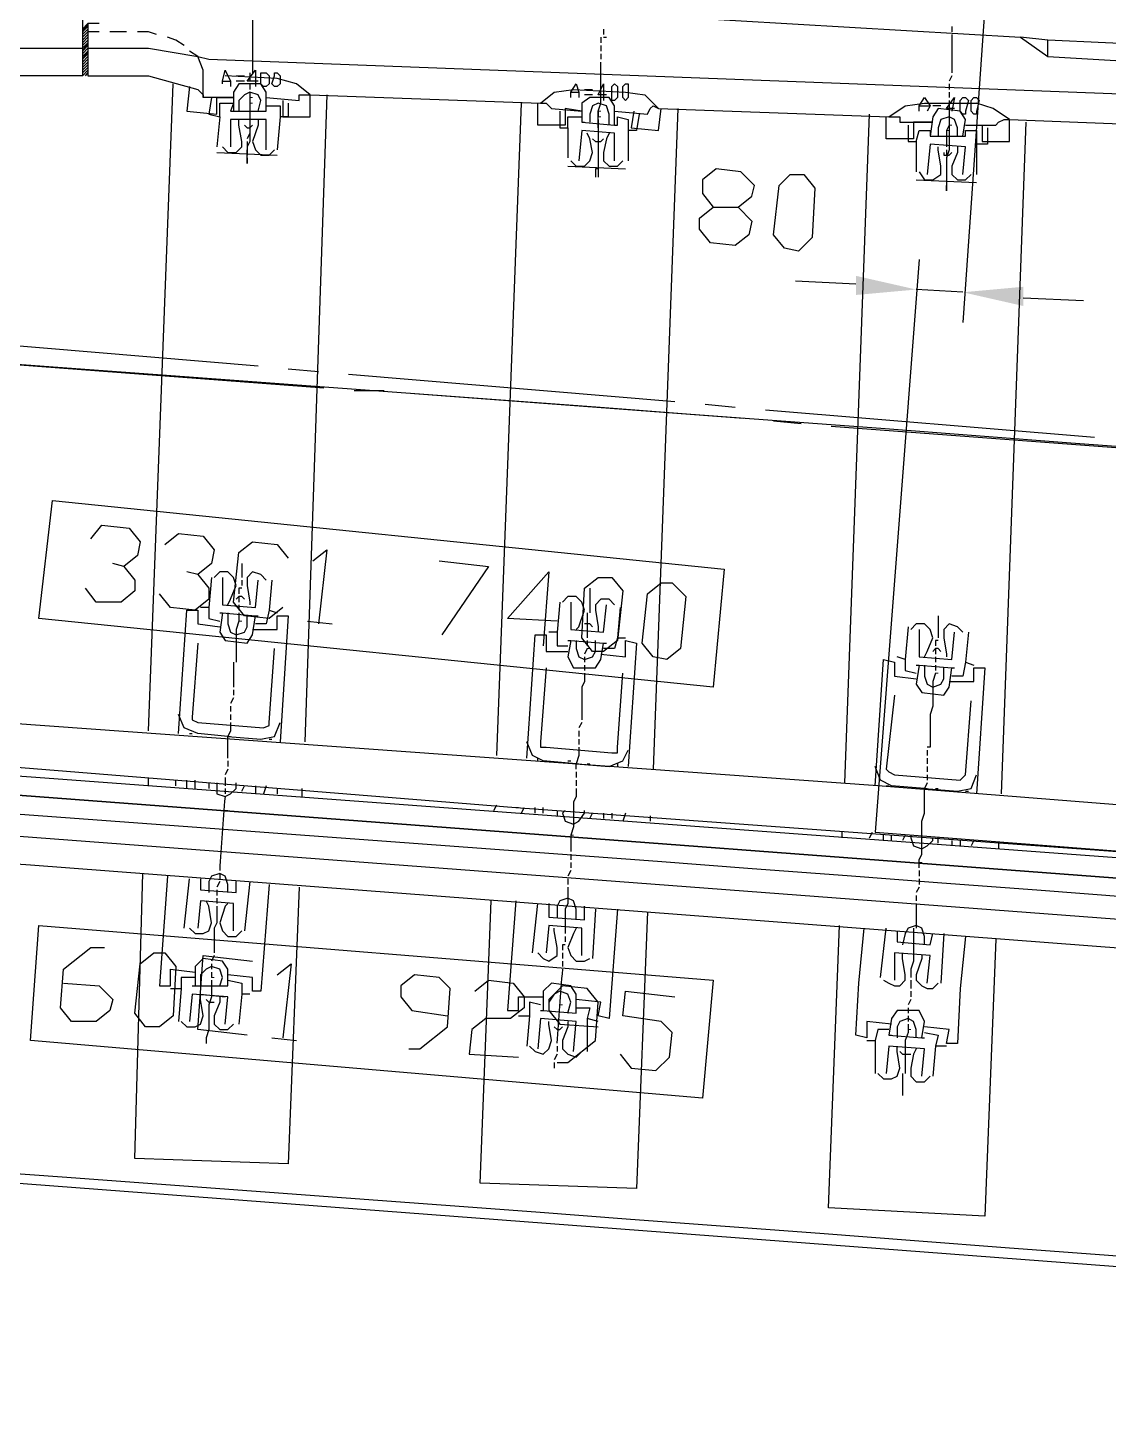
# Model space of a CAD drawing. Header units: millimetres. Extents: x -45 to 90, y -17 to 16.
# Drawn here: x 35.472 to 37.278, y -3.073 to -0.754 of the extents above; entities that cross this region are included whole.
import ezdxf

# ---------------------------------------------------------------- set-up
doc = ezdxf.new("R2010")
doc.units = ezdxf.units.MM
doc.layers.add('PDF_Geometry', color=7, linetype='Continuous')
doc.layers.add('PDF_Solid Fills', color=7, linetype='Continuous')

msp = doc.modelspace()

# ---------------------------------------------------------------- linework, layer by layer
at = {"color": 6}
msp.add_lwpolyline([(29.1661, -1.3506), (29.1986, 0.45), (32.6939, 0.2287), (32.6939, 1.2372), (41.2932, 1.2372), (41.2932, 0), (45.2746, 0), (45.1993, -2.1005), (41.2248, -1.7678), (41.1144, -3.1159), (32.554, -2.4665), (32.6324, -1.35)], close=True, dxfattribs=at)
at = {"color": 2}
for radius in [500.8082, 500.0582, 499.3082]:
    msp.add_arc((-0.8299, -500.0575), radius, 85.235272, 89.904911, dxfattribs=at)
at = {"color": 5}
msp.add_arc((-0.8299, -500.0575), 498.7082, 85.235272, 89.904911, dxfattribs=at)
at = {"layer": 'PDF_Geometry', "lineweight": 25}
for points in [[(36.9938, -0.7151), (37.0076, -0.7151), (37.0213, -0.7151), (37.0305, -0.7151), (37.0351, -0.7151), (37.0443, -0.7151), (37.0489, -0.7151), (37.058, -0.7151), (37.0624, -0.7151), (37.0718, -0.7197), (37.0809, -0.7197), (37.0718, -0.7197), (37.0718, 1.7282), (37.0718, -0.7197), (37.0351, -1.2469)], [(35.504, -0.7197), (35.5636, -0.7197), (35.5636, -0.7885), (35.5726, -0.7791), (35.5636, -0.7931), (35.5726, -0.7839)], [(35.8478, -0.7335), (35.8478, -0.7472), (35.8478, -0.761), (35.8478, -0.7747), (35.8478, -0.7885), (35.8478, -0.8022), (35.8478, -0.816), (35.8478, -0.8297)], [(36.2787, -0.7197), (36.2741, -0.7197), (37.1314, -0.7701), (37.177, -0.8022), (37.4889, -0.8206), (37.4889, -0.7931), (37.466, -0.7885), (37.177, -0.7747)], [(35.5911, -0.7472), (35.5726, -0.7472), (35.5726, -0.761), (35.5636, -0.7701)], [(35.5636, -0.7564), (35.5726, -0.7472), (35.5636, -0.761), (35.5726, -0.7518)], [(35.5636, -0.7655), (35.5726, -0.7564)], [(35.5911, -0.761), (35.5726, -0.761), (35.5726, -0.7885), (35.6232, -0.7885), (35.6736, -0.7885), (35.7561, -0.8022), (35.7745, -0.8068), (37.709, -0.8802), (39.6297, -1.0314)], [(35.6369, -0.761), (35.6094, -0.761)], [(35.6872, -0.7655), (35.6736, -0.761), (35.6553, -0.761)], [(36.4346, -0.7564), (36.4346, -0.7655)], [(37.0168, -0.7518), (37.0168, -0.761)], [(35.5636, -0.7747), (35.5726, -0.7655), (35.5636, -0.7747)], [(35.5636, -0.7791), (35.5726, -0.7701)], [(35.5636, -0.7839), (35.5726, -0.7747)], [(35.7332, -0.7839), (35.7195, -0.7747), (35.7057, -0.7701)], [(36.43, -0.7701), (36.43, -0.7791)], [(36.43, -0.7839), (36.43, -0.7931)], [(36.4346, -0.7701), (36.4392, -0.7701)], [(37.0168, -0.7655), (37.0168, -0.7747), (37.0168, -0.7791), (37.0168, -0.7885), (37.0168, -0.7931), (37.0168, -0.8022), (37.0168, -0.8068), (37.0168, -0.816), (37.0168, -0.8206), (37.0168, -0.8297)], [(37.177, -0.8022), (37.177, -0.7747), (37.1314, -0.7701)], [(32.6023, -0.7885), (32.6618, -0.7885), (35.504, -0.7885), (35.5636, -0.7885), (35.5636, -0.8251), (35.5636, -0.8343), (35.2931, -0.8343)], [(35.5636, -0.7976), (35.5726, -0.7885), (35.5726, -0.8251), (35.5726, -0.8343), (35.6736, -0.8343), (35.7561, -0.8572), (35.7607, -0.8618), (35.7653, -0.8664), (35.7653, -0.871), (35.7653, -0.8251), (35.7561, -0.8022), (35.7424, -0.7931)], [(35.5636, -0.8022), (35.5726, -0.7931), (35.5636, -0.8068), (35.5726, -0.7976)], [(35.5636, -0.8114), (35.5726, -0.8022)], [(35.5636, -0.816), (35.5726, -0.8068)], [(35.5636, -0.8206), (35.5726, -0.8114), (35.5636, -0.8206)], [(36.4254, -0.9122), (36.4254, -0.9214), (36.4254, -0.9077), (36.4254, -0.8937), (36.43, -0.8802), (36.43, -0.8664), (36.43, -0.8526), (36.43, -0.8389), (36.43, -0.8251), (36.43, -0.8114)], [(36.43, -0.7976), (36.43, -0.8068)], [(35.5636, -0.8251), (35.5726, -0.816)], [(35.5636, -0.8297), (35.5726, -0.8206)], [(35.5636, -0.8343), (35.5726, -0.8251), (35.5636, -0.8343)], [(35.5682, -0.8343), (35.5726, -0.8297)], [(35.5726, -0.8343), (35.5773, -0.8343)], [(35.7974, -0.8481), (35.7974, -0.8435), (35.8018, -0.8251), (35.8111, -0.8435), (35.8111, -0.8526)], [(35.8707, -0.871), (35.9257, -0.8756), (35.9257, -0.8664), (35.9349, -0.8664), (35.9441, -0.8664), (35.9212, -0.8481), (35.8891, -0.8389), (35.8018, -0.8343)], [(35.8203, -0.8343), (35.8341, -0.8343)], [(35.857, -0.8435), (35.8386, -0.8435), (35.8524, -0.8251), (35.8524, -0.8526)], [(35.8432, -0.8297), (35.8432, -0.8435)], [(37.0168, -0.8343), (37.0122, -0.8435)], [(35.6736, -1.9299), (35.7149, -0.8481)], [(35.7424, -0.8526), (35.7378, -0.8937), (35.7882, -0.8985), (35.7882, -0.871), (35.8157, -0.871), (35.7653, -0.871)], [(35.7974, -0.8435), (35.8111, -0.8435)], [(35.8341, -0.8435), (35.8203, -0.8435)], [(35.8432, -0.8481), (35.8432, -0.8572)], [(36.3291, -0.8802), (36.3521, -0.8618), (36.3842, -0.8572), (36.4713, -0.8618), (36.5033, -0.8664), (36.5263, -0.8893)], [(36.3796, -0.871), (36.3796, -0.8618), (36.3887, -0.8481), (36.3933, -0.8618), (36.3933, -0.871)], [(36.4025, -0.8572), (36.4162, -0.8572)], [(36.4392, -0.8664), (36.4254, -0.8664), (36.4346, -0.8481), (36.4346, -0.8756)], [(37.0122, -0.8481), (37.0122, -0.8572)], [(35.779, -0.871), (35.7745, -0.8985), (35.7928, -0.9031), (35.7882, -0.9535)], [(35.7928, -0.9031), (35.7928, -0.8802), (35.8157, -0.8802), (35.8111, -0.8937), (35.8157, -0.8937)], [(35.857, -0.8937), (35.8616, -0.8756), (35.857, -0.8664), (35.8432, -0.8618), (35.8341, -0.8664), (35.8249, -0.8756), (35.8249, -0.8937)], [(35.8432, -0.8618), (35.8432, -0.871), (35.8432, -0.8847), (35.8432, -0.8985), (35.8432, -0.9122)], [(35.8432, -0.8756), (35.8432, -0.8847)], [(35.9074, -0.8802), (35.9074, -0.9031), (35.8937, -0.9031), (35.8891, -0.9581)], [(35.8982, -0.8756), (35.8982, -0.9031), (35.9441, -0.9031), (35.9441, -0.8664), (36.3291, -0.8802), (36.3383, -0.8802), (36.3429, -0.8847), (36.3475, -0.8893), (36.3979, -0.8937), (36.3704, -0.8893), (36.3704, -0.9168), (36.3246, -0.9168), (36.3246, -0.8802)], [(35.9716, -0.8664), (35.9349, -1.9483)], [(36.2558, -1.9712), (36.2971, -0.8802)], [(36.3796, -0.8618), (36.3933, -0.8618)], [(36.4529, -0.9168), (36.4529, -0.8847), (36.4437, -0.871), (36.4117, -0.871), (36.3979, -0.8802), (36.3979, -0.9122), (36.4529, -0.9168), (36.4575, -0.9168), (36.4575, -0.9031), (36.4758, -0.9077), (36.4758, -0.926)], [(36.4162, -0.8664), (36.4025, -0.8664)], [(36.4437, -0.9168), (36.4437, -0.8985), (36.4392, -0.8847), (36.4254, -0.8802), (36.4162, -0.8847), (36.4117, -0.8985), (36.4117, -0.9122)], [(36.9113, -0.9031), (36.9388, -0.8847), (36.9709, -0.8802), (37.058, -0.8802), (37.0624, -0.8802)], [(36.9618, -0.8937), (36.9618, -0.8847), (36.9709, -0.871), (36.9801, -0.8847), (36.9755, -0.8937)], [(36.9847, -0.8802), (36.9984, -0.8802)], [(37.0213, -0.8893), (37.0076, -0.8893), (37.0213, -0.871), (37.0168, -0.8937)], [(37.0122, -0.8756), (37.0122, -0.8893), (37.0122, -0.9031), (37.0122, -0.9168), (37.0122, -0.9306), (37.0122, -0.9443), (37.0122, -0.9581), (37.0076, -0.9718), (37.0076, -0.9856), (37.0076, -0.9993), (37.0076, -1.0131), (37.0076, -1.0268), (37.0076, -1.0177)], [(37.0122, -0.8618), (37.0122, -0.871)], [(37.0397, -0.9168), (37.0901, -0.9168), (37.0947, -0.9122), (37.1039, -0.9077), (37.113, -0.9077), (37.0855, -0.8893), (37.058, -0.8802)], [(35.8432, -0.8893), (35.8432, -0.8985), (35.8432, -0.9031), (35.8432, -0.9122), (35.8432, -0.9168), (35.8432, -0.926), (35.8432, -0.9306), (35.8432, -0.9397), (35.8432, -0.9443), (35.8386, -0.9535), (35.8386, -0.9581), (35.8386, -0.9672)], [(35.8432, -0.8937), (35.8432, -0.8985)], [(35.8707, -0.8937), (35.8707, -0.8847), (35.8937, -0.8847), (35.8937, -0.9031)], [(36.3612, -0.8937), (36.3612, -0.9214), (36.3748, -0.9214), (36.3748, -0.9718)], [(36.3748, -0.9214), (36.3748, -0.9031), (36.3979, -0.9031), (36.3979, -0.9122), (36.4025, -0.9122)], [(36.4254, -0.8937), (36.4254, -0.9031)], [(36.4529, -0.8937), (36.5079, -0.8985), (36.5125, -0.8893), (36.5171, -0.8847), (36.5263, -0.8893), (36.9113, -0.9031), (36.9205, -0.9031), (36.9297, -0.9031), (36.9297, -0.9122), (36.9847, -0.9122), (36.9526, -0.9122), (36.9526, -0.9397), (36.9067, -0.9397), (36.9067, -0.9031)], [(36.4942, -0.8985), (36.4894, -0.926), (36.4758, -0.926), (36.4758, -0.9764)], [(36.485, -0.8937), (36.4804, -0.9214), (36.5263, -0.926), (36.5308, -0.8893)], [(36.5584, -0.8893), (36.5171, -1.9941)], [(36.838, -2.017), (36.8792, -0.8985)], [(36.9618, -0.8847), (36.9801, -0.8847)], [(37.0351, -0.9352), (37.0397, -0.9077), (37.0305, -0.8937), (36.9938, -0.8893), (36.9847, -0.9031), (36.9801, -0.9352), (37.0351, -0.9352), (37.0397, -0.9352), (37.0397, -0.926), (37.058, -0.926), (37.058, -0.9489)], [(36.9984, -0.8847), (36.9847, -0.8847)], [(37.0259, -0.9352), (37.0259, -0.9214), (37.0213, -0.9077), (37.0122, -0.9031), (36.9984, -0.9077), (36.9938, -0.9214), (36.9938, -0.9352)], [(35.7974, -0.9535), (35.8066, -0.9627), (35.8203, -0.9627), (35.8295, -0.9535), (35.8295, -0.9443), (35.8249, -0.9168), (35.8249, -0.9077)], [(35.8707, -0.9581), (35.8707, -0.9077), (35.8111, -0.9077), (35.8111, -0.9535)], [(35.8341, -0.9168), (35.8386, -0.9214), (35.8432, -0.9214), (35.8478, -0.9168)], [(35.8432, -0.9168), (35.8432, -0.926)], [(35.857, -0.9077), (35.857, -0.9168), (35.8478, -0.9443), (35.8524, -0.9581), (35.8616, -0.9672), (35.8753, -0.9672), (35.8845, -0.9581)], [(36.4529, -0.9764), (36.4529, -0.9306), (36.3979, -0.926), (36.3933, -0.9764)], [(36.4254, -0.9077), (36.4254, -0.9214), (36.4254, -0.9352), (36.4254, -0.9489), (36.4254, -0.9627), (36.4254, -0.9764), (36.4254, -0.9902), (36.4208, -0.9902), (36.4208, -1.0039)], [(36.4254, -0.926), (36.4254, -0.9352)], [(36.9434, -0.9168), (36.9434, -0.9443), (36.9572, -0.9443), (36.9572, -0.9948)], [(36.9572, -0.9443), (36.9618, -0.926), (36.9801, -0.926), (36.9801, -0.9352), (36.9847, -0.9352)], [(37.0122, -0.9168), (37.0076, -0.926), (37.0076, -0.9306), (37.0076, -0.9397)], [(37.0764, -0.9214), (37.0764, -0.9489), (37.058, -0.9489), (37.058, -0.9993)], [(37.0672, -0.9168), (37.0672, -0.9443), (37.113, -0.9443), (37.113, -0.9077), (37.4706, -0.9214), (37.4798, -0.9214), (37.4889, -0.926), (37.4889, -0.9352), (37.5394, -0.9352), (37.5118, -0.9352), (37.5118, -0.9627), (37.466, -0.9581), (37.466, -0.9214)], [(37.1405, -0.9122), (37.0993, -2.0353)], [(35.8432, -0.9306), (35.8386, -0.9397)], [(35.8386, -0.9443), (35.8386, -0.9535)], [(36.3796, -0.9764), (36.3887, -0.9856), (36.4025, -0.9856), (36.4117, -0.9764), (36.4162, -0.9627), (36.4117, -0.9397), (36.4071, -0.9306)], [(36.4162, -0.9397), (36.4208, -0.9443), (36.43, -0.9443), (36.4346, -0.9397)], [(36.4254, -0.9397), (36.4254, -0.9489)], [(36.4437, -0.9306), (36.4392, -0.9397), (36.4346, -0.9627), (36.4346, -0.9764), (36.4437, -0.9856), (36.4575, -0.9856), (36.4667, -0.9764)], [(37.0351, -0.9993), (37.0397, -0.9535), (36.9801, -0.9489), (36.9755, -0.9993)], [(37.0076, -0.9352), (37.0076, -0.9443), (37.0076, -0.9535)], [(35.7882, -0.9627), (35.8891, -0.9672)], [(35.8386, -0.9718), (35.8386, -0.981), (35.8386, -0.9718), (35.8386, -0.9672), (35.8386, -0.9581)], [(36.4254, -0.9535), (36.4254, -0.9627)], [(36.4254, -0.9672), (36.4254, -0.9764), (36.4254, -0.981), (36.4254, -0.9902), (36.4254, -0.9948), (36.4254, -1.0039)], [(36.9618, -0.9948), (36.9709, -1.0083), (36.9847, -1.0083), (36.9984, -0.9993), (36.9984, -0.9856), (36.9938, -0.9581), (36.9938, -0.9535)], [(37.003, -0.9627), (37.003, -0.9672), (37.0122, -0.9672), (37.0168, -0.9627)], [(37.0076, -0.9581), (37.0076, -0.9672)], [(37.0076, -0.9718), (37.0076, -0.981)], [(37.0259, -0.9535), (37.0259, -0.9627), (37.0168, -0.9856), (37.0168, -0.9993), (37.0259, -1.0083), (37.0397, -1.0083), (37.0489, -0.9993)], [(36.3748, -0.9856), (36.4713, -0.9902)], [(36.6592, -1.0543), (36.6821, -1.0773), (36.6775, -1.1002), (36.6546, -1.1185), (36.6134, -1.1139), (36.595, -1.091), (36.595, -1.0727), (36.6179, -1.0543), (36.6592, -1.0543), (36.6821, -1.036), (36.6867, -1.0177), (36.6638, -0.9948), (36.6225, -0.9902), (36.5996, -1.0083), (36.5996, -1.0314), (36.6179, -1.0543)], [(37.0076, -0.9902), (37.0076, -0.9993)], [(36.9572, -1.0083), (37.058, -1.0131)], [(37.0076, -1.0039), (37.0076, -1.0131)], [(36.9618, -1.1414), (36.8884, -2.0995), (37.4843, -2.1454)], [(36.8563, -1.1827), (36.7555, -1.1781)], [(37.0351, -1.1965), (36.9572, -1.1919)], [(37.1359, -1.2056), (37.2368, -1.2102)], [(35.857, -1.3202), (35.3115, -1.2744)], [(35.967, -1.3569), (35.4215, -1.3156)], [(35.9578, -1.3294), (35.9074, -1.3248)], [(36.5538, -1.3798), (36.0083, -1.334)], [(36.0678, -1.3615), (36.0174, -1.3615)], [(36.6684, -1.4073), (36.1183, -1.3661)], [(36.6546, -1.389), (36.604, -1.3844)], [(37.2551, -1.4394), (36.705, -1.3936)], [(36.7646, -1.4165), (36.7186, -1.4119)], [(37.3652, -1.4623), (36.8151, -1.4211)], [(35.5773, -1.609), (35.5957, -1.5861), (35.6415, -1.5907), (35.6599, -1.6136), (35.6553, -1.6365), (35.6324, -1.6549), (35.614, -1.6503)], [(35.7011, -1.6182), (35.724, -1.5999), (35.7653, -1.6044), (35.7836, -1.6274), (35.779, -1.6503), (35.7561, -1.6686), (35.7378, -1.664)], [(35.8982, -1.7236), (35.8753, -1.742), (35.8341, -1.7374), (35.8157, -1.7145), (35.8249, -1.6319), (35.8478, -1.6136), (35.8891, -1.6182), (35.9074, -1.6411)], [(35.9487, -1.6457), (35.9716, -1.6274), (35.9578, -1.7511)], [(36.1595, -1.6457), (36.242, -1.6549), (36.1641, -1.7695)], [(35.6324, -1.6549), (35.6507, -1.6778), (35.6507, -1.6959), (35.6278, -1.7145), (35.5865, -1.7145), (35.5682, -1.6915)], [(35.7561, -1.6686), (35.7745, -1.6915), (35.7745, -1.7099), (35.7515, -1.7282), (35.7103, -1.7236), (35.692, -1.7007)], [(35.8066, -1.719), (35.8111, -1.7099), (35.8203, -1.687), (35.8157, -1.6732), (35.8066, -1.664), (35.7928, -1.664), (35.7836, -1.6732)], [(35.8295, -1.6503), (35.8295, -1.6595), (35.8295, -1.664), (35.8295, -1.6732)], [(35.8707, -1.6778), (35.8616, -1.6686), (35.8478, -1.664), (35.8386, -1.6732), (35.8386, -1.687), (35.8432, -1.7145), (35.8432, -1.719)], [(36.3566, -1.7465), (36.2741, -1.742), (36.3429, -1.664), (36.3337, -1.7878)], [(35.779, -1.6732), (35.7745, -1.7236), (35.7607, -1.7236)], [(35.7974, -1.6732), (35.7974, -1.719), (35.8524, -1.7236), (35.857, -1.6778)], [(35.8295, -1.6915), (35.8249, -1.6915), (35.8249, -1.7007)], [(35.8295, -1.6778), (35.8295, -1.687)], [(35.8799, -1.6778), (35.8753, -1.7282), (35.8891, -1.7328)], [(36.4117, -1.6915), (36.4117, -1.7053), (36.4117, -1.719), (36.4117, -1.7328)], [(35.8341, -1.7099), (35.8295, -1.7053), (35.8249, -1.7053), (35.8203, -1.7099)], [(35.8249, -1.7053), (35.8249, -1.7145)], [(36.3612, -1.7145), (36.3566, -1.7649), (36.3429, -1.7649)], [(36.3887, -1.7603), (36.3933, -1.7557), (36.4025, -1.7282), (36.3979, -1.7145), (36.3887, -1.7053), (36.3748, -1.7053), (36.3658, -1.7145)], [(36.3796, -1.7145), (36.3796, -1.7603), (36.4346, -1.7649), (36.4392, -1.719)], [(36.4529, -1.719), (36.4437, -1.7099), (36.43, -1.7099), (36.4208, -1.719), (36.4208, -1.7282), (36.4254, -1.7557), (36.4254, -1.7649)], [(35.724, -1.9345), (35.7378, -1.7282), (35.7561, -1.7282), (35.7561, -1.7511), (35.7928, -1.7557)], [(35.7745, -1.7236), (35.7745, -1.742), (35.7928, -1.7465)], [(35.7928, -1.7328), (35.7974, -1.7328), (35.8524, -1.7374), (35.857, -1.7374)], [(35.7974, -1.7328), (35.7928, -1.7649), (35.8018, -1.7786), (35.8386, -1.7832), (35.8478, -1.7695), (35.8524, -1.7374)], [(35.8066, -1.7328), (35.8066, -1.7511), (35.8111, -1.7649), (35.8203, -1.7695), (35.8341, -1.7649), (35.8386, -1.7557), (35.8386, -1.7374)], [(35.8249, -1.7328), (35.8249, -1.7465), (35.8203, -1.7603), (35.8203, -1.7741), (35.8203, -1.7878), (35.8203, -1.8016), (35.8203, -1.8153)], [(35.8249, -1.719), (35.8249, -1.7282)], [(35.8478, -1.7603), (35.8891, -1.7603), (35.8891, -1.7374), (35.9074, -1.7374), (35.8937, -1.9483)], [(35.8753, -1.7282), (35.8707, -1.7511), (35.8524, -1.7511)], [(36.4071, -1.7328), (36.4071, -1.7465), (36.4071, -1.7603), (36.4071, -1.7741)], [(36.4621, -1.7236), (36.4575, -1.7741), (36.4713, -1.7741)], [(36.9938, -1.7374), (36.9938, -1.7465), (36.9938, -1.7511), (36.9938, -1.7603), (36.9938, -1.7649), (36.9938, -1.7741)], [(35.9395, -1.7465), (35.9808, -1.7511)], [(36.4162, -1.7557), (36.4117, -1.7511), (36.4071, -1.7511), (36.4025, -1.7511)], [(36.9434, -1.7557), (36.9388, -1.8105), (36.9251, -1.8061)], [(36.9709, -1.8061), (36.9755, -1.797), (36.9847, -1.7741), (36.9801, -1.7603), (36.9709, -1.7511), (36.9572, -1.7511), (36.9478, -1.7603)], [(36.9618, -1.7603), (36.9618, -1.8061), (37.0168, -1.8105), (37.0213, -1.7649)], [(37.0351, -1.7649), (37.0259, -1.7557), (37.0122, -1.7511), (37.003, -1.7603), (37.003, -1.7741), (37.0076, -1.8016), (37.0076, -1.8061)], [(35.7561, -1.7832), (35.747, -1.907), (35.747, -1.9116), (35.7561, -1.9162), (35.8661, -1.9251), (35.8753, -1.9207), (35.8753, -1.9162), (35.8845, -1.7924)], [(36.3062, -1.9758), (36.32, -1.7695), (36.3383, -1.7695), (36.3383, -1.797), (36.3748, -1.797)], [(36.3566, -1.7649), (36.3566, -1.7878), (36.3748, -1.7878)], [(36.3748, -1.7786), (36.3796, -1.7786), (36.4346, -1.7832), (36.4392, -1.7832)], [(36.3796, -1.7786), (36.3748, -1.8061), (36.3842, -1.8245), (36.4208, -1.8245), (36.43, -1.8105), (36.4346, -1.7832)], [(36.3887, -1.7786), (36.3887, -1.7924), (36.3933, -1.8061), (36.4025, -1.8105), (36.4162, -1.8061), (36.4208, -1.797), (36.4208, -1.7786)], [(36.4071, -1.7786), (36.4071, -1.7878)], [(36.43, -1.8016), (36.4713, -1.8061), (36.4713, -1.7786), (36.4894, -1.7832), (36.4758, -1.9895)], [(36.4575, -1.7741), (36.4529, -1.7924), (36.4346, -1.7924)], [(36.9938, -1.7786), (36.9893, -1.7786), (36.9893, -1.7878)], [(37.0443, -1.7649), (37.0397, -1.8153), (37.0534, -1.8199)], [(36.4071, -1.7924), (36.4025, -1.8016)], [(36.4025, -1.8061), (36.4025, -1.8153)], [(36.9984, -1.797), (36.9938, -1.7924), (36.9893, -1.7924), (36.9847, -1.797)], [(36.9893, -1.7924), (36.9893, -1.8016)], [(36.9893, -1.8061), (36.9893, -1.8153)], [(40.9637, -2.4342), (40.6566, -2.4112), (38.0711, -2.2004), (35.4857, -2.0078), (32.9002, -1.8245)], [(35.8157, -1.8153), (35.8157, -1.8291), (35.8157, -1.8428), (35.8157, -1.8566)], [(36.3383, -1.8245), (36.3291, -1.9483), (36.3291, -1.9574), (36.3383, -1.9574), (36.4483, -1.9666), (36.4575, -1.9666), (36.4575, -1.9574), (36.4667, -1.8336)], [(36.4025, -1.8199), (36.4025, -1.8291)], [(36.8884, -2.0216), (36.9022, -1.8105), (36.9205, -1.8153), (36.9205, -1.8382), (36.9572, -1.8428)], [(36.9388, -1.8105), (36.9388, -1.8291), (36.9572, -1.8336)], [(36.9572, -1.8199), (36.9618, -1.8199), (37.0168, -1.8245), (37.0213, -1.8245)], [(36.9618, -1.8199), (36.9572, -1.852), (36.9663, -1.8657), (37.003, -1.8703), (37.0122, -1.8566), (37.0168, -1.8245)], [(36.9709, -1.8199), (36.9709, -1.8382), (36.9755, -1.852), (36.9847, -1.8566), (36.9984, -1.852), (37.003, -1.8428), (37.003, -1.8245)], [(36.9893, -1.8199), (36.9893, -1.8291)], [(37.0122, -1.8474), (37.0534, -1.8474), (37.0534, -1.8245), (37.0718, -1.8245), (37.058, -2.0353)], [(37.0397, -1.8153), (37.0351, -1.8382), (37.0168, -1.8382)], [(32.8727, -1.8428), (32.8727, -1.8566), (32.8131, -2.6863), (32.5152, -2.668), (32.5702, -1.8336), (32.6298, -1.8382), (35.3069, -2.0262), (37.9792, -2.2279), (40.6566, -2.4433), (37.9792, -2.2279), (35.3069, -2.0262), (32.6298, -1.8382)], [(36.4025, -1.8336), (36.4025, -1.8428), (36.4025, -1.8474), (36.3979, -1.8566), (36.3979, -1.8612), (36.3979, -1.8703), (36.3979, -1.8749), (36.3979, -1.8841), (36.3979, -1.8887), (36.3979, -1.8978), (36.3979, -1.9024), (36.3979, -1.9116)], [(36.9893, -1.8336), (36.9847, -1.8474), (36.9847, -1.8612), (36.9847, -1.8749), (36.9847, -1.8887), (36.9801, -1.9024), (36.9801, -1.9162), (36.9801, -1.9299), (36.9801, -1.9437), (36.9801, -1.9574), (36.9755, -1.9574)], [(35.8157, -1.8749), (35.8111, -1.8841)], [(35.8157, -1.8612), (35.8157, -1.8703)], [(36.9205, -1.8703), (36.9067, -1.9941), (36.9113, -1.9987), (36.9205, -2.0033), (37.0305, -2.0124), (37.0351, -2.0078), (37.0397, -2.0033), (37.0489, -1.8795)], [(35.8111, -1.8887), (35.8111, -1.8978)], [(41.5871, -2.6359), (41.8301, -2.6588), (41.8301, -2.6496), (41.8301, -2.6128), (41.7705, -2.6084), (40.6474, -2.5121), (37.9748, -2.2966), (35.3023, -2.0949), (32.6252, -1.9116), (32.5656, -1.907)], [(35.8111, -1.9162), (35.8111, -1.9251), (35.8111, -1.9299), (35.8066, -1.9391), (35.7561, -1.9345), (35.7332, -1.9251), (35.724, -1.9024)], [(35.8066, -1.9758), (35.8066, -1.9666), (35.8066, -1.962), (35.8066, -1.9528), (35.8066, -1.9483), (35.8066, -1.9391), (35.8616, -1.9437), (35.8845, -1.9391), (35.8937, -1.9162)], [(35.8111, -1.9024), (35.8111, -1.9116)], [(36.3979, -1.9162), (36.3933, -1.9251)], [(35.7424, -1.9345), (35.747, -1.9345)], [(35.8753, -1.9437), (35.8799, -1.9437)], [(36.3933, -1.9299), (36.3933, -1.9391)], [(36.3933, -1.9437), (36.3933, -1.9528)], [(36.3933, -1.9574), (36.3933, -1.9712), (36.3887, -1.9849), (36.3337, -1.9803), (36.3154, -1.9712), (36.3062, -1.9483)], [(36.3887, -1.9941), (36.3887, -1.9849), (36.4437, -1.9895), (36.4667, -1.9803), (36.4758, -1.962)], [(36.9755, -1.962), (36.9755, -1.9712)], [(40.9499, -2.5854), (40.6474, -2.5579), (38.0619, -2.3517), (35.4765, -2.1543), (32.8911, -1.9758)], [(35.8066, -1.9941), (35.8018, -2.0033)], [(35.8066, -1.9803), (35.8066, -1.9895)], [(36.3246, -1.9803), (36.3246, -1.9758)], [(36.3748, -1.9803), (36.3796, -1.9803)], [(36.4071, -1.9849), (36.4117, -1.9849)], [(36.4575, -1.9849), (36.4575, -1.9895)], [(36.9755, -2.017), (36.9709, -2.0262), (36.9159, -2.0216), (36.8976, -2.0124), (36.8884, -1.9895)], [(36.9755, -1.9758), (36.9755, -1.9849)], [(36.9755, -1.9895), (36.9755, -1.9987)], [(35.6736, -2.0216), (35.6736, -2.0078)], [(35.7195, -2.0216), (35.7195, -2.0124)], [(35.7378, -2.0262), (35.7378, -2.0124)], [(35.7515, -2.0262), (35.7515, -2.0124)], [(35.7745, -2.017), (35.7745, -2.0262)], [(35.7882, -2.017), (35.7882, -2.0216), (35.7882, -2.0353), (35.8018, -2.0397), (35.8111, -2.0353), (35.8203, -2.0262), (35.8203, -2.017)], [(35.8018, -2.0078), (35.8018, -2.017), (35.8018, -2.0216)], [(36.3887, -1.9987), (36.3887, -2.0078)], [(36.3887, -2.0124), (36.3887, -2.0216)], [(36.9618, -2.1591), (36.9618, -2.15), (36.9618, -2.1454), (36.9663, -2.1362), (36.9663, -2.1316), (36.9663, -2.1224), (36.9663, -2.1179), (36.9663, -2.1087), (36.9663, -2.0949), (36.9663, -2.0812), (36.9709, -2.0674), (36.9709, -2.0537), (36.9709, -2.0397), (36.9709, -2.0262), (37.0259, -2.0308), (37.0489, -2.0262), (37.058, -2.0033)], [(36.9755, -2.0033), (36.9755, -2.0124)], [(35.8018, -2.0262), (35.8018, -2.0353)], [(35.8295, -2.0308), (35.8341, -2.0216)], [(35.8524, -2.0216), (35.8524, -2.0353)], [(35.8707, -2.0216), (35.8661, -2.0353)], [(35.8891, -2.0262), (35.8891, -2.0353)], [(35.9303, -2.0262), (35.9303, -2.0397)], [(36.3887, -2.0262), (36.3887, -2.0353), (36.3887, -2.0397), (36.3842, -2.0491), (36.3842, -2.0537), (36.3842, -2.0629), (36.3842, -2.0766), (36.3842, -2.0904), (36.3796, -2.1041), (36.3796, -2.1179), (36.3796, -2.1316)], [(36.9067, -2.0216), (36.9113, -2.0216)], [(36.9572, -2.0262), (36.9618, -2.0262)], [(36.9893, -2.0262), (36.9938, -2.0262)], [(37.0397, -2.0308), (37.0443, -2.0308)], [(36.2512, -2.0629), (36.2558, -2.0537)], [(36.2971, -2.0674), (36.3016, -2.0583)], [(36.32, -2.0674), (36.32, -2.0583)], [(36.3337, -2.0674), (36.3337, -2.0583)], [(36.3566, -2.0629), (36.3566, -2.072)], [(36.3704, -2.0629), (36.3658, -2.0674), (36.3704, -2.0812), (36.3842, -2.0858), (36.3933, -2.0812), (36.4025, -2.0674), (36.4025, -2.0629)], [(36.4117, -2.0766), (36.4162, -2.0674)], [(36.4346, -2.0674), (36.4346, -2.0766)], [(36.4483, -2.0674), (36.4483, -2.0766)], [(36.4713, -2.0674), (36.4667, -2.0812)], [(36.5125, -2.072), (36.5125, -2.0812)], [(36.8332, -2.1087), (36.8332, -2.0995)], [(36.8792, -2.1087), (36.8838, -2.0995)], [(36.9022, -2.1133), (36.9022, -2.1041)], [(36.9159, -2.1133), (36.9159, -2.1041)], [(36.9388, -2.1041), (36.9342, -2.1133)], [(36.9478, -2.1041), (36.9478, -2.1087), (36.9526, -2.1224), (36.9663, -2.127), (36.9755, -2.1224), (36.9847, -2.1133), (36.9847, -2.1087)], [(36.9938, -2.1179), (36.9938, -2.1087)], [(37.0168, -2.1133), (37.0168, -2.1224)], [(37.0305, -2.1133), (37.0305, -2.1224)], [(37.0534, -2.1133), (37.0489, -2.1224)], [(37.0947, -2.1179), (37.0947, -2.127)], [(36.3796, -2.1362), (36.3796, -2.1454)], [(36.3796, -2.15), (36.3796, -2.1591)], [(35.9257, -2.1912), (35.9074, -2.6542), (35.6507, -2.645), (35.6644, -2.1683)], [(35.7057, -2.1729), (35.692, -2.3562), (35.7103, -2.3562), (35.7103, -2.3287), (35.7515, -2.3333)], [(35.7332, -2.26), (35.7424, -2.1775)], [(35.7607, -2.1775), (35.7607, -2.1958), (35.8203, -2.2004), (35.8203, -2.182)], [(35.8066, -2.2004), (35.8066, -2.1866), (35.8018, -2.1729), (35.7928, -2.1683), (35.779, -2.1729), (35.7745, -2.182), (35.7745, -2.2004)], [(35.7928, -2.1683), (35.7928, -2.1775)], [(36.3796, -2.1637), (36.3748, -2.1729)], [(36.3748, -2.1775), (36.3748, -2.1866)], [(36.9618, -2.1637), (36.9618, -2.1729)], [(36.9618, -2.1775), (36.9618, -2.1866)], [(35.7928, -2.182), (35.7882, -2.1912)], [(35.7882, -2.1958), (35.7882, -2.205)], [(35.8753, -2.1866), (35.8616, -2.3654), (35.8478, -2.3654), (35.8478, -2.3425), (35.8066, -2.3379)], [(35.8432, -2.182), (35.8341, -2.2646)], [(36.3748, -2.1912), (36.3748, -2.2004), (36.3748, -2.205), (36.3748, -2.2141), (36.3748, -2.2187), (36.3704, -2.2279), (36.3704, -2.2325), (36.3704, -2.2416), (36.3704, -2.2462), (36.3704, -2.2554), (36.3704, -2.26), (36.3704, -2.2689)], [(36.9618, -2.1912), (36.9572, -2.2004)], [(35.7424, -2.26), (35.7515, -2.2689), (35.7653, -2.2689), (35.7745, -2.2646), (35.779, -2.2508), (35.7745, -2.2233), (35.7699, -2.2141)], [(35.8157, -2.2646), (35.8157, -2.2187), (35.7607, -2.2141), (35.7561, -2.26)], [(35.7882, -2.2233), (35.7882, -2.2325), (35.7882, -2.2371), (35.7882, -2.2462), (35.7882, -2.2508), (35.7836, -2.26), (35.7836, -2.2646), (35.7836, -2.2737), (35.7836, -2.2783), (35.7836, -2.2875), (35.7836, -2.2921), (35.7836, -2.3012)], [(35.7882, -2.2095), (35.7882, -2.2187)], [(35.8066, -2.2187), (35.8018, -2.2233), (35.7928, -2.2508), (35.7974, -2.2646), (35.8066, -2.2737), (35.8203, -2.2737), (35.8295, -2.2646)], [(36.5079, -2.2325), (36.4894, -2.6955), (36.2283, -2.6863), (36.2466, -2.2141)], [(36.2879, -2.2141), (36.2741, -2.3975), (36.2925, -2.3975), (36.2925, -2.3746), (36.3337, -2.3746)], [(36.3154, -2.3012), (36.3246, -2.2187)], [(36.3429, -2.2187), (36.3429, -2.2416), (36.4025, -2.2462), (36.4025, -2.2233)], [(36.3887, -2.2462), (36.3887, -2.2279), (36.3842, -2.2141), (36.3748, -2.2095), (36.3612, -2.2141), (36.3566, -2.2233), (36.3566, -2.2416)], [(36.9572, -2.205), (36.9572, -2.2141)], [(36.9572, -2.2187), (36.9572, -2.2325), (36.9572, -2.2462), (36.9572, -2.26)], [(36.4575, -2.2279), (36.4437, -2.4112), (36.4254, -2.4067), (36.43, -2.3836), (36.3887, -2.3792)], [(36.4208, -2.2279), (36.4162, -2.3104)], [(36.3246, -2.3012), (36.3337, -2.3104), (36.3429, -2.315), (36.3566, -2.3058), (36.3566, -2.2921), (36.3521, -2.2646), (36.3521, -2.26)], [(36.3979, -2.3058), (36.3979, -2.26), (36.3429, -2.2554), (36.3383, -2.3012)], [(36.3887, -2.26), (36.3842, -2.2689), (36.3748, -2.2921), (36.3796, -2.3058), (36.3887, -2.315), (36.4025, -2.315), (36.4117, -2.3104)], [(37.0901, -2.2783), (37.0718, -2.7413), (36.8105, -2.7274), (36.8288, -2.2554)], [(36.9159, -2.4204), (36.8747, -2.4158), (36.8747, -2.4433), (36.8563, -2.4388), (36.8609, -2.3517), (36.8701, -2.26)], [(36.8976, -2.3425), (36.9067, -2.26)], [(36.9251, -2.2646), (36.9251, -2.2829), (36.9801, -2.2875), (36.9847, -2.2689)], [(36.9709, -2.2875), (36.9709, -2.2737), (36.9663, -2.26), (36.9572, -2.2554), (36.9434, -2.26), (36.9388, -2.2689), (36.9342, -2.2875)], [(36.9526, -2.26), (36.9526, -2.2737), (36.9526, -2.2875), (36.9526, -2.3012), (36.9526, -2.315), (36.9478, -2.3287), (36.9478, -2.3425)], [(37.003, -2.2689), (36.9984, -2.3517)], [(35.5315, -2.3517), (35.5911, -2.3562), (35.614, -2.3792), (35.6094, -2.3975), (35.5865, -2.4158), (35.5453, -2.4158), (35.5269, -2.3929), (35.5315, -2.3287), (35.5773, -2.2921), (35.6003, -2.2921)], [(36.3704, -2.2875), (36.3658, -2.2875), (36.3658, -2.2966)], [(36.3704, -2.2737), (36.3704, -2.2829)], [(37.0397, -2.2737), (37.0305, -2.3608), (37.0259, -2.4525), (37.0076, -2.4525), (37.0122, -2.4296), (36.9709, -2.425)], [(35.8386, -2.4388), (35.7561, -2.4296), (35.7653, -2.3058), (35.8478, -2.315)], [(35.7836, -2.3058), (35.779, -2.315)], [(36.3658, -2.3012), (36.3658, -2.3104)], [(36.3658, -2.315), (36.3658, -2.3241)], [(36.9022, -2.3471), (36.9113, -2.3517), (36.9205, -2.3562), (36.9297, -2.3562), (36.9388, -2.3471), (36.9388, -2.3379), (36.9342, -2.3104), (36.9342, -2.3012)], [(36.9755, -2.3517), (36.9801, -2.3058), (36.9205, -2.3012), (36.9205, -2.3471)], [(36.9663, -2.3058), (36.9663, -2.3104), (36.9572, -2.3379), (36.9572, -2.3471), (36.9663, -2.3562), (36.9755, -2.3608), (36.9847, -2.3608), (36.9938, -2.3517)], [(35.7928, -2.3562), (35.7974, -2.3425), (35.7928, -2.3287), (35.779, -2.3241), (35.7699, -2.3287), (35.7607, -2.3379), (35.7607, -2.3562)], [(35.779, -2.3196), (35.779, -2.3287)], [(35.779, -2.3333), (35.779, -2.3425)], [(35.8891, -2.3379), (35.912, -2.3196), (35.8982, -2.4433)], [(36.1091, -2.4617), (36.1274, -2.4617), (36.1733, -2.425), (36.1779, -2.3608), (36.1595, -2.3425), (36.1183, -2.3379), (36.0954, -2.3562), (36.0954, -2.3746), (36.1137, -2.3975), (36.1733, -2.4067)], [(35.7103, -2.3608), (35.7286, -2.3608), (35.724, -2.4158)], [(35.7515, -2.3425), (35.7286, -2.3425), (35.7286, -2.3608)], [(35.747, -2.3562), (35.7515, -2.3562)], [(35.779, -2.3471), (35.779, -2.3608), (35.779, -2.3746), (35.7745, -2.3883), (35.7745, -2.4021), (35.7745, -2.4158), (35.7745, -2.4296), (35.7699, -2.4433), (35.7699, -2.4525)], [(35.8066, -2.3471), (35.8295, -2.3517), (35.8295, -2.37)], [(36.2191, -2.3654), (36.242, -2.3471), (36.2833, -2.3517), (36.3016, -2.3746), (36.3016, -2.3929), (36.2787, -2.4112), (36.2375, -2.4112), (36.2145, -2.4296), (36.21, -2.4708), (36.2925, -2.4754)], [(36.3566, -2.4846), (36.3748, -2.4846), (36.4208, -2.4479), (36.4254, -2.3836), (36.4071, -2.3608), (36.3658, -2.3562), (36.3429, -2.3792), (36.3429, -2.3975), (36.3612, -2.4204), (36.4254, -2.425)], [(36.9478, -2.3471), (36.9478, -2.3562), (36.9478, -2.3608)], [(35.7286, -2.4158), (35.7378, -2.425), (35.7515, -2.425), (35.7607, -2.4204), (35.7653, -2.4067), (35.7607, -2.3792), (35.7607, -2.37), (35.8018, -2.3746)], [(35.8018, -2.4204), (35.8066, -2.3746), (35.747, -2.37), (35.7424, -2.4158)], [(35.7699, -2.3792), (35.7745, -2.3836), (35.779, -2.3836), (35.7836, -2.3836)], [(35.7928, -2.3746), (35.7928, -2.3836), (35.7836, -2.4067), (35.7836, -2.4204), (35.7928, -2.4296), (35.8066, -2.4296), (35.8157, -2.4204)], [(35.8432, -2.37), (35.8295, -2.37), (35.8249, -2.4204)], [(36.3291, -2.3883), (36.3108, -2.3836), (36.3108, -2.4067)], [(36.3748, -2.4021), (36.3796, -2.3836), (36.3748, -2.37), (36.3612, -2.3654), (36.3521, -2.37), (36.3429, -2.3836), (36.3429, -2.3975)], [(36.4621, -2.4708), (36.4804, -2.4938), (36.5217, -2.4982), (36.5446, -2.4754), (36.5492, -2.4342), (36.5308, -2.4158), (36.4667, -2.4067), (36.4713, -2.3654), (36.5538, -2.3746)], [(36.9478, -2.3792), (36.9434, -2.3883)], [(36.9478, -2.3654), (36.9478, -2.3746)], [(36.2925, -2.4067), (36.3108, -2.4067), (36.3062, -2.4571)], [(36.3842, -2.4663), (36.3887, -2.4158), (36.3291, -2.4112), (36.3246, -2.4617)], [(36.3291, -2.3975), (36.3337, -2.3975)], [(36.3887, -2.3929), (36.4117, -2.3929), (36.4071, -2.4112)], [(36.4254, -2.4158), (36.4071, -2.4112), (36.4071, -2.4663)], [(36.9663, -2.4433), (36.9709, -2.4158), (36.9618, -2.3975), (36.9251, -2.3975), (36.9159, -2.4112), (36.9113, -2.4388), (36.9663, -2.4433), (36.9709, -2.4433)], [(36.9572, -2.4433), (36.9572, -2.4296), (36.9526, -2.4158), (36.9434, -2.4112), (36.9297, -2.4158), (36.9251, -2.425), (36.9251, -2.4433)], [(36.9434, -2.3929), (36.9434, -2.4021)], [(36.9434, -2.4067), (36.9434, -2.4158)], [(36.3108, -2.4571), (36.32, -2.4663), (36.3337, -2.4708), (36.3429, -2.4617), (36.3475, -2.4479), (36.3429, -2.4204), (36.3429, -2.4158)], [(36.3521, -2.425), (36.3566, -2.4296), (36.3612, -2.4296), (36.3658, -2.425)], [(36.3748, -2.4158), (36.3748, -2.425), (36.3658, -2.4479), (36.3658, -2.4617), (36.3748, -2.4708), (36.3887, -2.4754), (36.3979, -2.4663)], [(36.9113, -2.4296), (36.893, -2.4296), (36.8884, -2.4479)], [(36.9434, -2.4204), (36.9434, -2.4342), (36.9388, -2.4479), (36.9388, -2.4617), (36.9388, -2.4754), (36.9388, -2.4892), (36.9388, -2.5029)], [(36.9709, -2.4342), (36.9938, -2.4388), (36.9893, -2.4571)], [(35.8799, -2.4433), (35.9212, -2.4479)], [(36.3566, -2.4571), (36.3566, -2.4663)], [(36.8747, -2.4479), (36.8884, -2.4479), (36.8884, -2.5029)], [(36.893, -2.5029), (36.9022, -2.5121), (36.9159, -2.5121), (36.9251, -2.5075), (36.9297, -2.4938), (36.9251, -2.4663), (36.9251, -2.4571)], [(36.9663, -2.5075), (36.9709, -2.4617), (36.9113, -2.4571), (36.9067, -2.5029)], [(36.9113, -2.4388), (36.9159, -2.4388)], [(37.0076, -2.4571), (36.9893, -2.4571), (36.9847, -2.5075)], [(36.3566, -2.4708), (36.3521, -2.48)], [(36.9297, -2.4663), (36.9342, -2.4708), (36.9434, -2.4708), (36.9478, -2.4708)], [(36.9572, -2.4617), (36.9526, -2.4708), (36.9478, -2.4938), (36.9478, -2.5075), (36.9572, -2.5167), (36.9709, -2.5167), (36.9801, -2.5075)], [(36.3521, -2.4846), (36.3521, -2.4938)], [(36.9342, -2.5029), (36.9342, -2.5167), (36.9342, -2.5304), (36.9342, -2.5396)]]:
    msp.add_lwpolyline(points, dxfattribs=at)
for points in [[(35.8661, -0.8526), (35.8616, -0.8481), (35.8616, -0.8297), (35.8661, -0.8297), (35.8707, -0.8297), (35.8753, -0.8343), (35.8753, -0.8481), (35.8707, -0.8526)], [(35.8845, -0.8526), (35.8799, -0.8481), (35.8845, -0.8343), (35.8845, -0.8297), (35.8891, -0.8297), (35.8937, -0.8343), (35.8937, -0.8481), (35.8891, -0.8526)], [(35.8157, -0.8618), (35.8157, -0.8937), (35.8707, -0.8937), (35.8707, -0.8618), (35.8616, -0.8481), (35.8249, -0.8481)], [(36.4483, -0.8756), (36.4483, -0.871), (36.4483, -0.8526), (36.4529, -0.8481), (36.4575, -0.8526), (36.4575, -0.871), (36.4529, -0.8756)], [(36.4713, -0.8756), (36.4667, -0.871), (36.4667, -0.8526), (36.4713, -0.8481), (36.4758, -0.8481), (36.4758, -0.8526), (36.4758, -0.871)], [(37.0351, -0.8985), (37.0305, -0.8937), (37.0305, -0.8756), (37.0351, -0.871), (37.0397, -0.871), (37.0443, -0.8756), (37.0397, -0.8937), (37.0397, -0.8985)], [(37.0534, -0.8985), (37.0489, -0.8937), (37.0489, -0.8756), (37.0534, -0.871), (37.058, -0.871), (37.0624, -0.8756), (37.058, -0.8937), (37.058, -0.8985)], [(36.7371, -1.1229), (36.7186, -1.1002), (36.728, -1.0177), (36.7463, -0.9993), (36.7692, -0.9993), (36.7876, -1.0223), (36.783, -1.1048), (36.7601, -1.1277)], [(35.5132, -1.5448), (36.6363, -1.6595), (36.6179, -1.8566), (35.4903, -1.742)], [(36.4162, -1.797), (36.3979, -1.7741), (36.4025, -1.6915), (36.4254, -1.6732), (36.4483, -1.6732), (36.4667, -1.6959), (36.4575, -1.7786), (36.4346, -1.797)], [(36.5171, -1.8061), (36.4988, -1.7832), (36.5079, -1.7007), (36.5308, -1.6824), (36.5492, -1.6824), (36.5721, -1.7053), (36.5629, -1.7924), (36.54, -1.8105)], [(33.2028, -1.7557), (33.2028, -1.797), (33.3999, -1.8245), (36.2879, -2.0583), (37.4843, -2.1454), (40.3769, -2.3517), (40.5786, -2.3562), (40.5832, -2.315), (36.893, -2.0216)], [(35.4903, -2.2554), (36.6179, -2.3471), (36.5996, -2.5442), (35.4765, -2.4479)], [(35.669, -2.425), (35.6507, -2.4021), (35.6599, -2.3196), (35.6828, -2.3012), (35.7011, -2.3012), (35.7195, -2.3241), (35.7149, -2.4067), (35.692, -2.425)], [(35.7515, -2.3241), (35.7515, -2.3562), (35.8066, -2.3562), (35.8066, -2.3287), (35.7974, -2.315), (35.7653, -2.3104)], [(36.3337, -2.3654), (36.3337, -2.3975), (36.3887, -2.4021), (36.3887, -2.37), (36.3796, -2.3562), (36.3475, -2.3517)]]:
    msp.add_lwpolyline(points, close=True, dxfattribs=at)
at = {"layer": 'PDF_Geometry', "lineweight": 9}
for points in [[(35.8432, -0.871), (35.8478, -0.871)], [(35.8432, -0.8802), (35.8478, -0.8802)], [(36.4254, -0.8937), (36.43, -0.8937)], [(36.4254, -0.9031), (36.43, -0.9031)], [(37.0076, -0.926), (37.0122, -0.926)], [(37.0122, -0.9168), (37.0168, -0.9168)], [(35.8249, -1.7465), (35.8295, -1.7465)], [(36.4071, -1.7924), (36.4117, -1.7924)], [(36.9893, -1.8336), (36.9938, -1.8336)], [(35.8066, -1.9391), (35.8111, -1.9391)], [(36.3887, -1.9849), (36.3933, -1.9849)], [(36.9709, -2.0262), (36.9755, -2.0262)], [(35.8018, -2.0629), (35.8066, -2.0629)], [(36.2879, -2.0583), (36.2925, -2.0583)], [(36.3796, -2.1041), (36.3842, -2.1041)], [(36.9618, -2.15), (36.9663, -2.15)], [(35.779, -2.3425), (35.7836, -2.3425)], [(36.3612, -2.3883), (36.3658, -2.3883)], [(36.9434, -2.4296), (36.9478, -2.4296)]]:
    msp.add_lwpolyline(points, dxfattribs=at)
at = {"layer": 'PDF_Geometry', "lineweight": 25}
for centre, radius, start, end in [((40.6207, -2.451), 4.8365, 175.1217, 176.5941), ((39.9915, -2.6595), 3.6408, 174.787, 176.7402)]:
    msp.add_arc(centre, radius, start, end, dxfattribs=at)
at = {"layer": 'PDF_Solid Fills', "transparency": 33554559}
for points in [[(36.8563, -1.169), (36.8563, -1.201), (36.9572, -1.1919)], [(37.1359, -1.1873), (37.1359, -1.2194), (37.0351, -1.1965)]]:
    msp.add_solid(points, dxfattribs=at)

doc.saveas('drawing.dxf')
